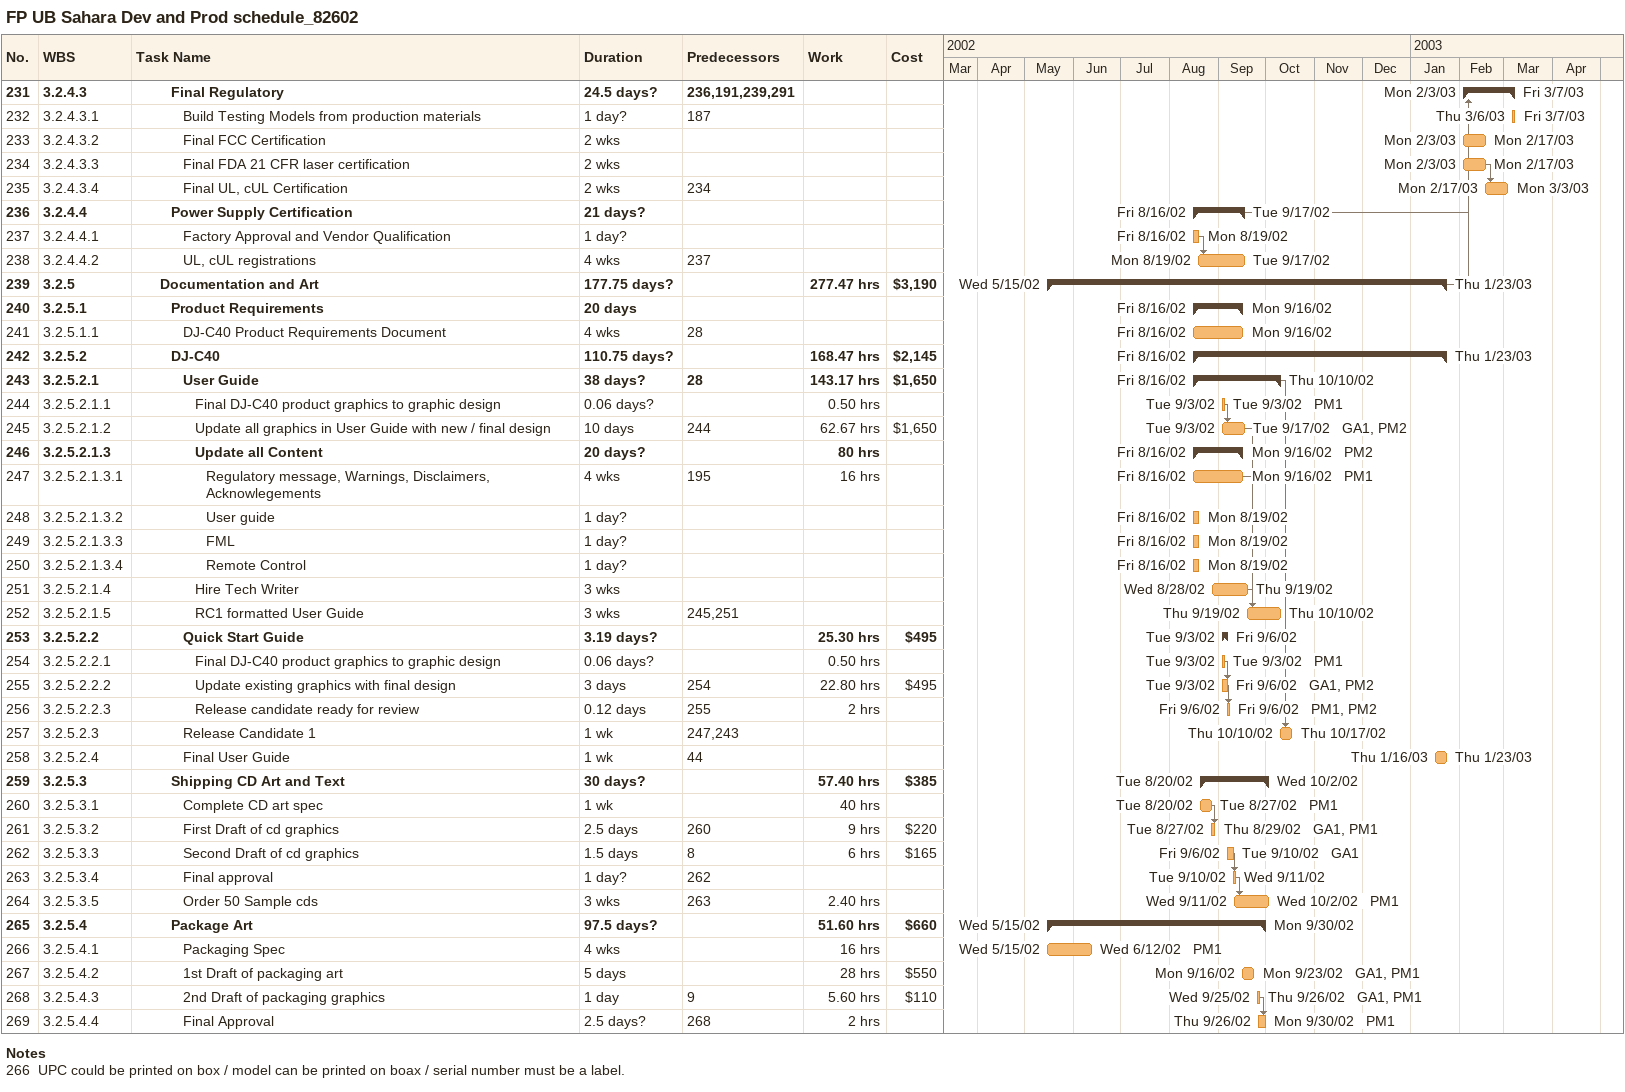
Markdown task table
FP UB Sahara Dev and Prod schedule_82602

| ID | WBS | Task | Duration | Start | Finish | Predecessors | Resources | Work (h) | Cost ($) |
|---|---|---|---|---|---|---|---|---|---|
| 231 | 3.2.4.3 | **Final Regulatory** | 24.5d? | 2003-02-03 | 2003-03-07 | 236, 191, 239, 291 |  |  |  |
| 232 | 3.2.4.3.1 | Build Testing Models from production materials | 1d? | 2003-03-06 | 2003-03-07 | 187 |  |  |  |
| 233 | 3.2.4.3.2 | Final FCC Certification | 2w | 2003-02-03 | 2003-02-17 |  |  |  |  |
| 234 | 3.2.4.3.3 | Final FDA 21 CFR laser certification | 2w | 2003-02-03 | 2003-02-17 |  |  |  |  |
| 235 | 3.2.4.3.4 | Final UL, cUL Certification | 2w | 2003-02-17 | 2003-03-03 | 234 |  |  |  |
| 236 | 3.2.4.4 | **Power Supply Certification** | 21d? | 2002-08-16 | 2002-09-17 |  |  |  |  |
| 237 | 3.2.4.4.1 | Factory Approval and Vendor Qualification | 1d? | 2002-08-16 | 2002-08-19 |  |  |  |  |
| 238 | 3.2.4.4.2 | UL, cUL registrations | 4w | 2002-08-19 | 2002-09-17 | 237 |  |  |  |
| 239 | 3.2.5 | **Documentation and Art** | 177.75d? | 2002-05-15 | 2003-01-23 |  |  | 277.47 | 3190 |
| 240 | 3.2.5.1 | **Product Requirements** | 20d | 2002-08-16 | 2002-09-16 |  |  |  |  |
| 241 | 3.2.5.1.1 | DJ-C40 Product Requirements Document | 4w | 2002-08-16 | 2002-09-16 | 28 |  |  |  |
| 242 | 3.2.5.2 | **DJ-C40** | 110.75d? | 2002-08-16 | 2003-01-23 |  |  | 168.47 | 2145 |
| 243 | 3.2.5.2.1 | **User Guide** | 38d? | 2002-08-16 | 2002-10-10 | 28 |  | 143.17 | 1650 |
| 244 | 3.2.5.2.1.1 | Final DJ-C40 product graphics to graphic design | 0.06d? | 2002-09-03 | 2002-09-03 |  | PM1 | 0.50 |  |
| 245 | 3.2.5.2.1.2 | Update all graphics in User Guide with new / final design | 10d | 2002-09-03 | 2002-09-17 | 244 | GA1, PM2 | 62.67 | 1650 |
| 246 | 3.2.5.2.1.3 | **Update all Content** | 20d? | 2002-08-16 | 2002-09-16 |  | PM2 | 80 |  |
| 247 | 3.2.5.2.1.3.1 | Regulatory message, Warnings, Disclaimers, Acknowlegements | 4w | 2002-08-16 | 2002-09-16 | 195 | PM1 | 16 |  |
| 248 | 3.2.5.2.1.3.2 | User guide | 1d? | 2002-08-16 | 2002-08-19 |  |  |  |  |
| 249 | 3.2.5.2.1.3.3 | FML | 1d? | 2002-08-16 | 2002-08-19 |  |  |  |  |
| 250 | 3.2.5.2.1.3.4 | Remote Control | 1d? | 2002-08-16 | 2002-08-19 |  |  |  |  |
| 251 | 3.2.5.2.1.4 | Hire Tech Writer | 3w | 2002-08-28 | 2002-09-19 |  |  |  |  |
| 252 | 3.2.5.2.1.5 | RC1 formatted User Guide | 3w | 2002-09-19 | 2002-10-10 | 245, 251 |  |  |  |
| 253 | 3.2.5.2.2 | **Quick Start Guide** | 3.19d? | 2002-09-03 | 2002-09-06 |  |  | 25.30 | 495 |
| 254 | 3.2.5.2.2.1 | Final DJ-C40 product graphics to graphic design | 0.06d? | 2002-09-03 | 2002-09-03 |  | PM1 | 0.50 |  |
| 255 | 3.2.5.2.2.2 | Update existing graphics with final design | 3d | 2002-09-03 | 2002-09-06 | 254 | GA1, PM2 | 22.80 | 495 |
| 256 | 3.2.5.2.2.3 | Release candidate ready for review | 0.12d | 2002-09-06 | 2002-09-06 | 255 | PM1, PM2 | 2 |  |
| 257 | 3.2.5.2.3 | Release Candidate 1 | 1w | 2002-10-10 | 2002-10-17 | 247, 243 |  |  |  |
| 258 | 3.2.5.2.4 | Final User Guide | 1w | 2003-01-16 | 2003-01-23 | 44 |  |  |  |
| 259 | 3.2.5.3 | **Shipping CD Art and Text** | 30d? | 2002-08-20 | 2002-10-02 |  |  | 57.40 | 385 |
| 260 | 3.2.5.3.1 | Complete CD art spec | 1w | 2002-08-20 | 2002-08-27 |  | PM1 | 40 |  |
| 261 | 3.2.5.3.2 | First Draft of cd graphics | 2.5d | 2002-08-27 | 2002-08-29 | 260 | GA1, PM1 | 9 | 220 |
| 262 | 3.2.5.3.3 | Second Draft of cd graphics | 1.5d | 2002-09-06 | 2002-09-10 | 8 | GA1 | 6 | 165 |
| 263 | 3.2.5.3.4 | Final approval | 1d? | 2002-09-10 | 2002-09-11 | 262 |  |  |  |
| 264 | 3.2.5.3.5 | Order 50 Sample cds | 3w | 2002-09-11 | 2002-10-02 | 263 | PM1 | 2.40 |  |
| 265 | 3.2.5.4 | **Package Art** | 97.5d? | 2002-05-15 | 2002-09-30 |  |  | 51.60 | 660 |
| 266 | 3.2.5.4.1 | Packaging Spec | 4w | 2002-05-15 | 2002-06-12 |  | PM1 | 16 |  |
| 267 | 3.2.5.4.2 | 1st Draft of packaging art | 5d | 2002-09-16 | 2002-09-23 |  | GA1, PM1 | 28 | 550 |
| 268 | 3.2.5.4.3 | 2nd Draft of packaging graphics | 1d | 2002-09-25 | 2002-09-26 | 9 | GA1, PM1 | 5.60 | 110 |
| 269 | 3.2.5.4.4 | Final Approval | 2.5d? | 2002-09-26 | 2002-09-30 | 268 | PM1 | 2 |  |

Notes
- 266: UPC could be printed on box / model can be printed on boax / serial number must be a label.
